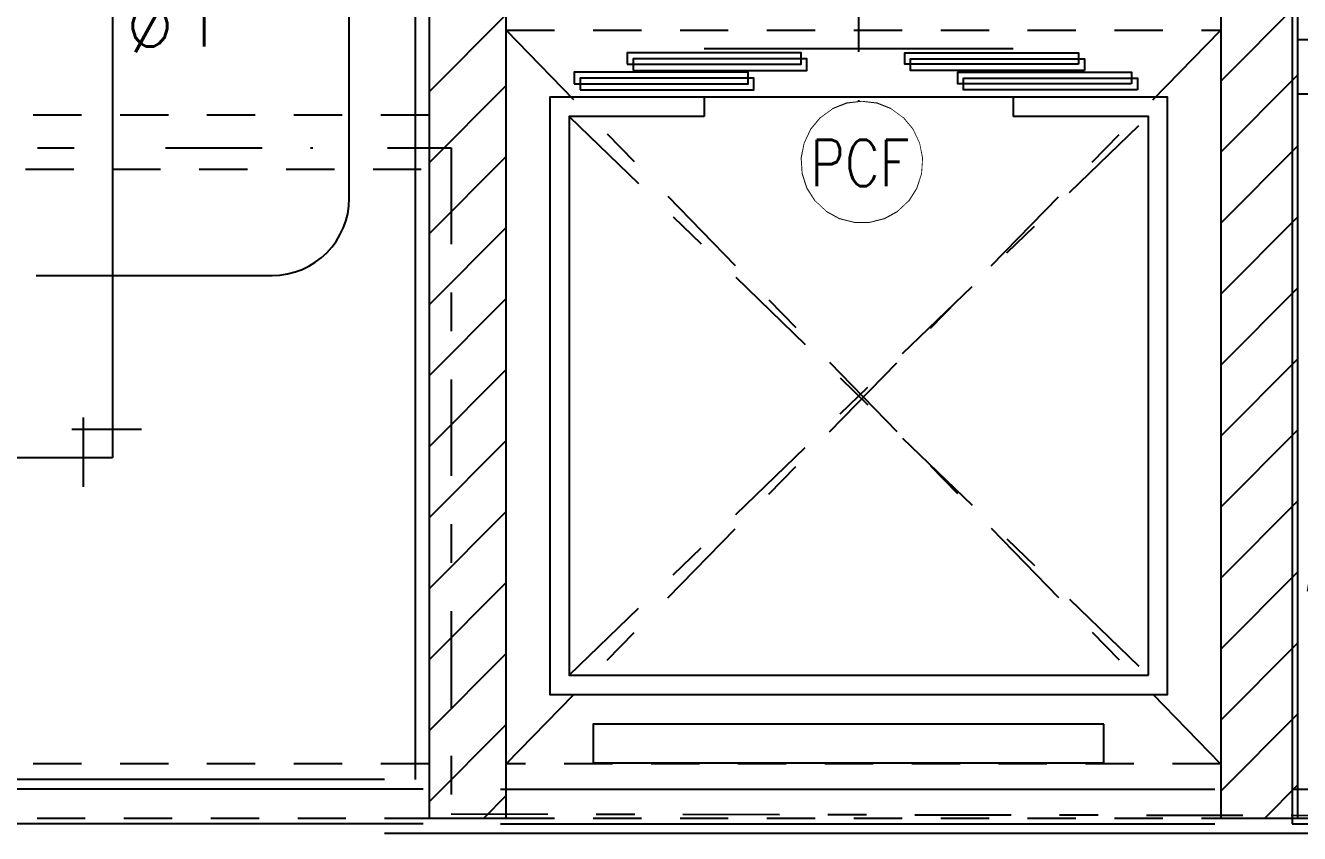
# Model space of a CAD drawing. Header units: millimetres. Extents: x 188.6 to 263.2, y 40.1 to 120.1.
# Drawn here: x 250.658 to 253.957, y 68.95 to 71.042 of the extents above; entities that cross this region are included whole.
import ezdxf
from ezdxf.enums import TextEntityAlignment as Align

# ---------------------------------------------------------------- set-up
doc = ezdxf.new("R2010")
doc.units = ezdxf.units.MM
doc.set_wipeout_variables(frame=1)
for name, pattern in [('ACAD_ISO14W100', [24, 12, -3, 0, -3, 0, -3, 0, -3]), ('CENTER2', [1.125, 0.75, -0.125, 0.125, -0.125]), ('DASHDOT2', [0.5, 0.25, -0.125, 0, -0.125]), ('HIDDEN2', [0.1875, 0.125, -0.0625])]:
    doc.linetypes.add(name, pattern=pattern)
for name, color, linetype in [('ARQ', 8, 'Continuous'), ('ESTR-PILARES', 11, 'Continuous'), ('ESTR-VIGAS', 11, 'HIDDEN2'), ('ESTRUTURA', 7, 'Continuous'), ('GAS-TEXTO', 7, 'Continuous'), ('GAS-TUBO-PISO', 6, 'CENTER2'), ('INC-PCF', 254, 'Continuous'), ('INC-TEXTO', 7, 'Continuous'), ('SPDA-MALHA', 162, 'ACAD_ISO14W100'), ('SPK-CONEXAO', 10, 'Continuous'), ('SPK-TEXTO', 7, 'Continuous'), ('SPK-TUBO-TETO', 12, 'Continuous')]:
    doc.layers.add(name, color=color, linetype=linetype)
doc.styles.add('60-100', font='romans.shx', dxfattribs={"height": 0.16})
doc.styles.add('60-75', font='romans.shx', dxfattribs={"height": 0.12})
doc.styles.add('ROMANS', font='ROMANS.SHX', dxfattribs={"height": 0.15})
doc.dimstyles.new('SETAS75', dxfattribs={"dimtxt": 0.16, "dimasz": 0.15, "dimexe": 0.15, "dimexo": 0, "dimgap": 0.1, "dimtad": 1, "dimzin": 10, "dimdsep": 46, "dimtxsty": '60-100', "dimblk1": 'OPEN', "dimblk2": 'OPEN', "dimsah": 1, "dimcen": 0, "dimclrd": 244, "dimclre": 244, "dimclrt": 7, "dimadec": 0, "dimazin": 0, "dimtfac": 1, "dimtix": 1, "dimtmove": 2, "dimatfit": 3, "dimldrblk": 'OPEN', "dimfxl": 0.15, "dimtolj": 1, "dimtzin": 6, "dimarcsym": 0})

# ---------------------------------------------------------------- blocks, each defined once
blk = doc.blocks.new('XREF-TIPO$0$ELEVADOR_PLANTA')
at = {"color": 0, "linetype": 'DASHDOT2'}
for p, q in [((1.6221, -0.75), (0.175, 0.75)), ((0.175, -0.75), (1.6221, 0.75)), ((0.3831, 0), (-0.389, 0))]:
    blk.add_line(p, q, dxfattribs=at)
at = {"color": 0}
for p, q in [((0, 0.4), (0, -0.4)), ((0.125, 0.4), (0.175, 0.4)), ((0.125, -0.4), (0.175, -0.4))]:
    blk.add_line(p, q, dxfattribs=at)
for points in [[(1.6721, 0), (1.6721, 0.8), (0.125, 0.8), (0.125, -0.8), (1.6721, -0.8), (1.6721, 0)], [(1.6221, 0.75), (0.175, 0.75), (0.175, 0.4)], [(1.6221, 0), (1.6221, 0.75)], [(0.175, -0.4), (0.175, -0.75), (1.6221, -0.75), (1.6221, 0)]]:
    blk.add_lwpolyline(points, dxfattribs=at)
for points in [[(0.1061, 0.7215), (0.1061, 0.2715), (0.0761, 0.2715), (0.0761, 0.7215)], [(1.7484, 0.6346), (1.7484, -0.6875), (1.8484, -0.6875), (1.8484, 0.6346)], [(0.0558, 0.5843), (0.0558, 0.1343), (0.0258, 0.1343), (0.0258, 0.5843)], [(0.0558, -0.5843), (0.0558, -0.1343), (0.0258, -0.1343), (0.0258, -0.5843)], [(0.1061, -0.7215), (0.1061, -0.2715), (0.0761, -0.2715), (0.0761, -0.7215)]]:
    blk.add_lwpolyline(points, close=True, dxfattribs=at)
blk = doc.blocks.new('ESTR-TP-29.09.2016')
at = {"layer": 'ESTR-PILARES'}
for p, q in [((47.8, 11.3832), (48, 11.5832)), ((45.75, 11.3556), (45.95, 11.5556)), ((47.8, 11.1994), (48, 11.3994)), ((45.75, 11.1717), (45.95, 11.3717)), ((45.75, 10.9879), (45.95, 11.1879)), ((47.8, 11.0155), (48, 11.2155)), ((47.8, 10.8317), (48, 11.0317)), ((45.75, 10.804), (45.95, 11.004)), ((47.8, 10.6478), (48, 10.8478)), ((45.75, 10.6202), (45.95, 10.8202)), ((45.95, 10.7097), (45.95, 10.7097)), ((47.8, 10.464), (48, 10.664)), ((45.75, 10.4363), (45.95, 10.6363)), ((47.8, 10.2801), (48, 10.4801)), ((45.75, 10.2525), (45.95, 10.4525)), ((47.8, 10.0963), (48, 10.2963)), ((45.75, 10.0686), (45.95, 10.2686)), ((47.8, 9.9124), (48, 10.1124)), ((45.75, 9.8848), (45.95, 10.0848)), ((45.75, 9.7009), (45.95, 9.9009)), ((47.8, 9.7286), (48, 9.9286)), ((47.8, 9.5448), (48, 9.7448)), ((45.75, 9.5171), (45.95, 9.7171)), ((47.9143, 9.4752), (48, 9.5609)), ((45.892, 9.4752), (45.95, 9.5332)), ((45.75, 9.4752), (45.75, 9.4752)), ((45.75, 9.4752), (45.75, 9.4752)), ((45.95, 9.4752), (45.95, 9.4752)), ((45.95, 9.4752), (45.95, 9.4752)), ((47.8, 9.4752), (47.8, 9.4752)), ((47.8, 9.4752), (47.8, 9.4752)), ((48, 9.4752), (48, 9.4752)), ((48, 9.4752), (48, 9.4752))]:
    blk.add_line(p, q, dxfattribs=at)
for points in [[(45.75, 9.4752), (45.95, 9.4752), (45.95, 11.6552), (45.75, 11.6552), (45.75, 9.4752)], [(47.8, 9.4752), (48, 9.4752), (48, 11.6552), (47.8, 11.6552), (47.8, 9.4752)]]:
    blk.add_lwpolyline(points, dxfattribs=at)
at = {"layer": 'ESTR-VIGAS', "linetype": 'DASHDOT2'}
for p, q in [((45.95, 9.6152), (47.8, 11.5152)), ((45.95, 11.5152), (47.8, 9.6152))]:
    blk.add_line(p, q, dxfattribs=at)
at = {"layer": 'ESTR-VIGAS'}
for points in [[(45.95, 11.5152), (47.8, 11.5152)], [(51.18, 11.4902), (48, 11.4902)], [(48, 11.3502), (51.11, 11.3502)], [(45.75, 11.2952), (41.105, 11.2952)], [(41.105, 11.1552), (45.75, 11.1552)], [(45.75, 9.6152), (36.555, 9.6152)], [(47.8, 9.6152), (45.95, 9.6152)], [(51.11, 9.6152), (48, 9.6152)], [(35.96, 9.4752), (45.75, 9.4752)], [(45.95, 9.4752), (47.8, 9.4752)], [(48, 9.4752), (51.18, 9.4752)]]:
    blk.add_lwpolyline(points, dxfattribs=at)
blk = doc.blocks.new('J')
for p, q in [((-0.1, -0.1), (-0.1, 0.14)), ((-0.14, 0.1), (0.1, 0.1))]:
    blk.add_line(p, q)
blk = doc.blocks.new('_OPEN')
at = {"color": 0, "linetype": 'ByBlock'}
for p, q in [((-1, 0.167), (0, 0)), ((0, 0), (-1, -0.167)), ((0, 0), (-1, 0))]:
    blk.add_line(p, q, dxfattribs=at)
blk = doc.blocks.new('INC-OBJETO')
at = {"color": 0}
blk.add_lwpolyline([(0, 0.002084), (-0.000518, 0.002019), (-0.001004, 0.001827), (-0.001427, 0.001519), (-0.00176, 0.001117), (-0.001982, 0.000644), (-0.00208, 0.000131), (-0.002047, -0.000391), (-0.001886, -0.000887), (-0.001606, -0.001329), (-0.001225, -0.001686), (-0.000767, -0.001938), (-0.000261, -0.002068), (0.000261, -0.002068), (0.000767, -0.001938), (0.001225, -0.001686), (0.001606, -0.001329), (0.001886, -0.000887), (0.002047, -0.000391), (0.00208, 0.000131), (0.001982, 0.000644), (0.00176, 0.001117), (0.001427, 0.001519), (0.001004, 0.001827), (0.000518, 0.002019)], close=True, dxfattribs=at)
blk.add_wipeout([(0, 0.002084), (-0.000518, 0.002019), (-0.001004, 0.001827), (-0.001427, 0.001519), (-0.00176, 0.001117), (-0.001982, 0.000644), (-0.00208, 0.000131), (-0.002047, -0.000391), (-0.001886, -0.000887), (-0.001606, -0.001329), (-0.001225, -0.001686), (-0.000767, -0.001938), (-0.000261, -0.002068), (0.000261, -0.002068), (0.000767, -0.001938), (0.001225, -0.001686), (0.001606, -0.001329), (0.001886, -0.000887), (0.002047, -0.000391), (0.00208, 0.000131), (0.001982, 0.000644), (0.00176, 0.001117), (0.001427, 0.001519), (0.001004, 0.001827), (0.000518, 0.002019)], dxfattribs=at)
at = {"color": 0, "style": 'ROMANS', "width": 1.285725}
blk.add_attdef('OBJETO', text='', height=0.0016, dxfattribs=at).set_placement((-0.001786, -0.00083), (0.001643, -0.00083), align=Align.FIT)

msp = doc.modelspace()

# ---------------------------------------------------------------- linework, layer by layer
at = {"layer": 'ARQ'}
for p, q in [((253.9382, 72.7346), (253.9382, 68.9746)), ((253.9382, 72.7346), (253.9382, 68.9746)), ((251.6683, 69.0896), (251.6683, 71.1696)), ((251.6683, 69.0896), (251.6683, 71.1696)), ((251.5879, 69.0896), (233.3729, 69.0896)), ((251.5879, 69.0896), (233.3729, 69.0896)), ((251.5879, 69.0646), (233.3729, 69.0646)), ((251.5879, 69.0646), (233.3729, 69.0646)), ((251.6878, 69.0646), (251.5879, 69.0646)), ((251.6878, 69.0646), (251.5879, 69.0646)), ((251.8883, 69.0646), (253.7378, 69.0646)), ((251.8883, 69.0646), (253.7378, 69.0646)), ((253.9382, 69.0646), (256.0582, 69.0646)), ((253.9382, 69.0646), (256.0582, 69.0646)), ((251.5879, 68.9746), (233.3729, 68.9746)), ((251.5879, 68.9746), (233.3729, 68.9746)), ((251.6878, 68.9746), (251.5879, 68.9746)), ((251.6878, 68.9746), (251.5879, 68.9746)), ((257.4131, 68.9498), (251.5879, 68.9498)), ((257.4131, 68.9498), (251.5879, 68.9498)), ((251.8883, 68.9746), (253.7378, 68.9746)), ((251.8883, 68.9746), (253.7378, 68.9746)), ((253.9382, 68.9746), (257.3881, 68.9748)), ((253.9382, 68.9746), (257.3881, 68.9748))]:
    msp.add_line(p, q, dxfattribs=at)
at = {"layer": 'GAS-TUBO-PISO'}
for p, q in [((251.4967, 70.5946), (251.4967, 71.4736)), ((246.1861, 70.3946), (251.2967, 70.3946))]:
    msp.add_line(p, q, dxfattribs=at)
msp.add_arc((251.2967, 70.5946), 0.2, 270, 0, dxfattribs=at)
at = {"layer": 'INC-PCF'}
for points in [[(252.2165, 70.9413), (252.6665, 70.9413), (252.6665, 70.9713), (252.2165, 70.9713)], [(253.385, 70.9413), (252.935, 70.9413), (252.935, 70.9713), (253.385, 70.9713)], [(252.0793, 70.8909), (252.5293, 70.8909), (252.5293, 70.9209), (252.0793, 70.9209)], [(252.0793, 70.8909), (252.5293, 70.8909), (252.5293, 70.9209), (252.0793, 70.9209)], [(253.5222, 70.8909), (253.0722, 70.8909), (253.0722, 70.9209), (253.5222, 70.9209)]]:
    msp.add_lwpolyline(points, close=True, dxfattribs=at)
at = {"layer": 'SPDA-MALHA', "linetype": 'DASHDOT2'}
for p, q in [((251.0209, 70.7253), (251.4023, 70.7253)), ((251.5959, 70.7253), (251.7607, 70.7253)), ((251.7607, 70.7253), (251.7607, 69.0004)), ((251.7607, 69.0004), (257.1431, 68.9912))]:
    msp.add_line(p, q, dxfattribs=at)
msp.add_lwpolyline([(245.5145, 70.7253), (250.7844, 70.7253)], dxfattribs=at)
at = {"layer": 'SPK-TUBO-TETO'}
msp.add_line((250.8833, 71.5717), (250.8833, 69.9219), dxfattribs=at)
msp.add_lwpolyline([(250.8833, 69.9219), (215.4762, 69.9378)], dxfattribs=at)

# ---------------------------------------------------------------- block references
at = {"layer": 'ARQ', "rotation": 270}
msp.add_blockref('XREF-TIPO$0$ELEVADOR_PLANTA', (252.8157, 70.9813), dxfattribs=at)
msp.add_blockref('XREF-TIPO$0$ELEVADOR_PLANTA', (252.8157, 70.9813), dxfattribs=at)
at = {"layer": 'ESTRUTURA'}
msp.add_blockref('ESTR-TP-29.09.2016', (205.9531, 59.5144), dxfattribs=at)
at = {"layer": 'SPK-CONEXAO', "xscale": 0.75, "yscale": 0.75, "zscale": 0.75}
msp.add_blockref('J', (250.8833, 69.9219), dxfattribs=at)

# ---------------------------------------------------------------- texts
at = {"layer": 'SPK-TEXTO', "style": '60-75'}
msp.add_text('ø1"', height=0.16, dxfattribs=at).set_placement((250.9155, 70.9876))

# ---------------------------------------------------------------- leaders
at = {"layer": 'GAS-TEXTO'}
for points in [[(246.0542, 70.2468), (247.0879, 68.3524), (251.387, 68.3524)], [(254.0038, 69.727), (254.0038, 68.6036), (252.1554, 68.6036)]]:
    msp.add_leader(points, dimstyle='SETAS75', dxfattribs=at)

# ---------------------------------------------------------------- next in the draw order: block references
at = {"layer": 'INC-TEXTO'}
ref = msp.add_blockref('INC-OBJETO', (252.824, 70.6881), dxfattribs=dict(at, xscale=75, yscale=75, zscale=75))
ref.add_attrib('OBJETO', 'PCF', dxfattribs={"layer": '0', "height": 0.12, "style": 'ROMANS', "width": 0.762718}).set_placement((252.6901, 70.6259), (252.9472, 70.6259), align=Align.FIT)

doc.saveas('drawing.dxf')
